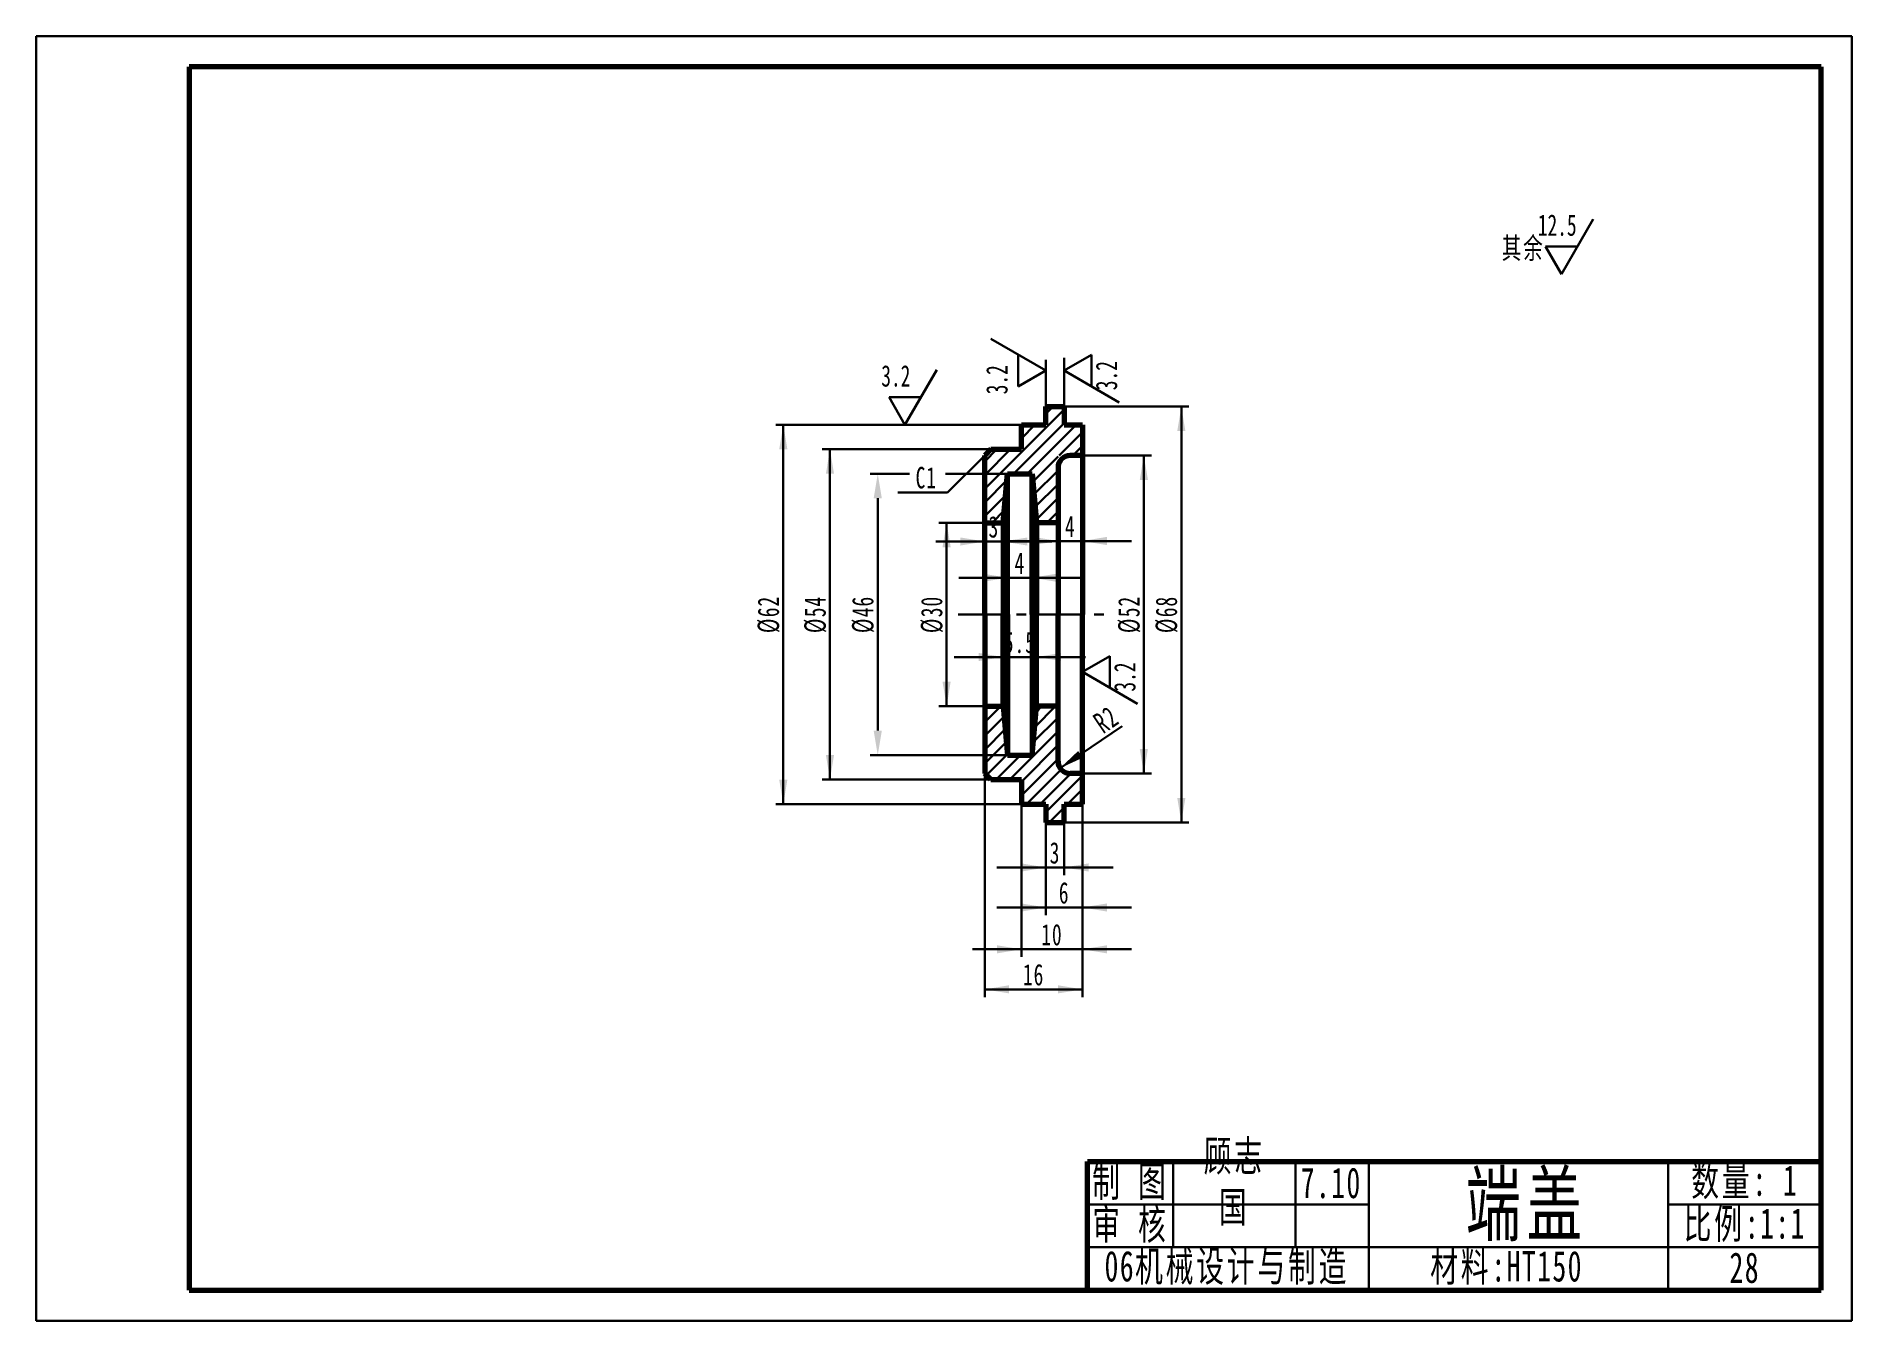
# Model space of a CAD drawing. Header units: millimetres. Extents: x -95 to 202, y 104 to 314.
import ezdxf

# ---------------------------------------------------------------- set-up
doc = ezdxf.new("R2010")
doc.units = ezdxf.units.MM
doc.header["$LTSCALE"] = 0.125
doc.linetypes.add('CENTERX2', pattern=[101.599999, 63.5, -12.7, 12.7, -12.7])
for name, color, linetype, lineweight in [('文字', 6, 'Continuous', 30), ('标注线', 3, 'Continuous', 30), ('点划线', 3, 'CENTERX2', 30), ('粗实线', 7, 'Continuous', 70), ('细实线', 2, 'Continuous', 30)]:
    doc.layers.add(name, color=color, linetype=linetype, lineweight=lineweight)
doc.styles.add('标准', font='', dxfattribs={"width": 0.667})
doc.styles.get('标准').set_extended_font_data('宋体')
doc.dimstyles.new('ISO-25', dxfattribs={"dimtxt": 3.5, "dimasz": 4, "dimexe": 1.25, "dimexo": 0, "dimtad": 1, "dimdsep": 46, "dimtxsty": '标准', "dimcen": 2.5, "dimdle": 8, "dimadec": 0, "dimazin": 0, "dimtfac": 1, "dimtmove": 0, "dimatfit": 3, "dimfxl": 1, "dimarcsym": 0})

# ---------------------------------------------------------------- blocks, each defined once
blk = doc.blocks.new('*X3')
at = {"layer": '标注线', "linetype": 'Continuous'}
for points in [[(54.1, 234.39), (54.76, 230.39), (53.43, 230.39)], [(54.1, 204.39), (54.76, 208.39), (53.43, 208.39)]]:
    blk.add_hatch(color=0, dxfattribs=at).paths.add_polyline_path(points, flags=0)
at = {"layer": '标注线', "color": 0, "linetype": 'Continuous'}
for p, q in [((60.33, 234.39), (52.85, 234.39)), ((54.1, 234.39), (54.1, 204.39)), ((60.33, 204.39), (52.85, 204.39))]:
    blk.add_line(p, q, dxfattribs=at)
at = {"layer": '标注线', "color": 0, "insert": (51.72, 219.39), "char_height": 3.5, "width": 10.0799, "attachment_point": 5, "rotation": 90, "line_spacing_factor": 1.15057, "style": '标准'}
blk.add_mtext('\\T1.1;%%C30', dxfattribs=at)
blk = doc.blocks.new('*X4')
at = {"layer": '标注线', "linetype": 'Continuous'}
for points in [[(35.01, 246.39), (35.68, 242.39), (34.35, 242.39)], [(35.01, 192.39), (35.68, 196.39), (34.35, 196.39)]]:
    blk.add_hatch(color=0, dxfattribs=at).paths.add_polyline_path(points, flags=0)
at = {"layer": '标注线', "color": 0, "linetype": 'Continuous'}
for p, q in [((66.33, 246.39), (33.76, 246.39)), ((35.01, 246.39), (35.01, 192.39)), ((66.33, 192.39), (33.76, 192.39))]:
    blk.add_line(p, q, dxfattribs=at)
at = {"layer": '标注线', "color": 0, "insert": (32.64, 219.39), "char_height": 3.5, "width": 10.1836, "attachment_point": 5, "rotation": 90, "line_spacing_factor": 1.15057, "style": '标准'}
blk.add_mtext('\\T1.1;%%C54', dxfattribs=at)
blk = doc.blocks.new('*X5')
at = {"layer": '标注线', "linetype": 'Continuous'}
for points in [[(27.38, 250.39), (26.71, 246.39), (28.05, 246.39)], [(27.38, 188.39), (26.71, 192.39), (28.05, 192.39)]]:
    blk.add_hatch(color=0, dxfattribs=at).paths.add_polyline_path(points, flags=0)
at = {"layer": '标注线', "color": 0, "linetype": 'Continuous'}
for p, q in [((66.33, 250.39), (26.13, 250.39)), ((27.38, 188.39), (27.38, 250.39)), ((66.33, 188.39), (26.13, 188.39))]:
    blk.add_line(p, q, dxfattribs=at)
at = {"layer": '标注线', "color": 0, "insert": (25.01, 219.39), "char_height": 3.5, "width": 10.002, "attachment_point": 5, "rotation": 90, "line_spacing_factor": 1.15057, "style": '标准'}
blk.add_mtext('\\T1.1;%%C62', dxfattribs=at)
blk = doc.blocks.new('*X6')
at = {"layer": '标注线', "linetype": 'Continuous'}
for points in [[(86.36, 245.39), (87.03, 241.39), (85.7, 241.39)], [(86.36, 193.39), (87.03, 197.39), (85.7, 197.39)]]:
    blk.add_hatch(color=0, dxfattribs=at).paths.add_polyline_path(points, flags=0)
at = {"layer": '标注线', "color": 0, "linetype": 'Continuous'}
for p, q in [((76.33, 245.39), (87.61, 245.39)), ((86.36, 245.39), (86.36, 193.39)), ((76.33, 193.39), (87.61, 193.39))]:
    blk.add_line(p, q, dxfattribs=at)
at = {"layer": '标注线', "color": 0, "insert": (83.99, 219.39), "char_height": 3.5, "width": 10.002, "attachment_point": 5, "rotation": 90, "line_spacing_factor": 1.15057, "style": '标准'}
blk.add_mtext('\\T1.1;%%C52', dxfattribs=at)
blk = doc.blocks.new('*X7')
at = {"layer": '标注线', "linetype": 'Continuous'}
for points in [[(92.5, 253.39), (91.83, 249.39), (93.16, 249.39)], [(92.5, 185.39), (91.83, 189.39), (93.16, 189.39)]]:
    blk.add_hatch(color=0, dxfattribs=at).paths.add_polyline_path(points, flags=0)
at = {"layer": '标注线', "color": 0, "linetype": 'Continuous'}
for p, q in [((73.33, 253.39), (93.75, 253.39)), ((92.5, 185.39), (92.5, 253.39)), ((73.33, 185.39), (93.75, 185.39))]:
    blk.add_line(p, q, dxfattribs=at)
at = {"layer": '标注线', "color": 0, "insert": (90.12, 219.39), "char_height": 3.5, "width": 10.028, "attachment_point": 5, "rotation": 90, "line_spacing_factor": 1.15057, "style": '标准'}
blk.add_mtext('\\T1.1;%%C68', dxfattribs=at)
blk = doc.blocks.new('*X8')
at = {"layer": '标注线', "linetype": 'Continuous'}
for points in [[(70.33, 178.02), (66.33, 178.69), (66.33, 177.35)], [(73.33, 178.02), (77.33, 178.69), (77.33, 177.35)]]:
    blk.add_hatch(color=0, dxfattribs=at).paths.add_polyline_path(points, flags=0)
at = {"layer": '标注线', "color": 0, "linetype": 'Continuous'}
for p, q in [((70.33, 185.39), (70.33, 176.77)), ((73.33, 185.39), (73.33, 176.77)), ((62.33, 178.02), (81.33, 178.02))]:
    blk.add_line(p, q, dxfattribs=at)
at = {"layer": '标注线', "color": 0, "insert": (71.83, 180.39), "char_height": 3.5, "width": 7, "attachment_point": 5, "line_spacing_factor": 1.15057, "style": '标准'}
blk.add_mtext('\\T1.1;3', dxfattribs=at)
blk = doc.blocks.new('*X9')
at = {"layer": '标注线', "linetype": 'Continuous'}
for points in [[(70.33, 171.48), (66.33, 172.14), (66.33, 170.81)], [(76.33, 171.48), (80.33, 172.14), (80.33, 170.81)]]:
    blk.add_hatch(color=0, dxfattribs=at).paths.add_polyline_path(points, flags=0)
at = {"layer": '标注线', "color": 0, "linetype": 'Continuous'}
for p, q in [((76.33, 188.39), (76.33, 170.23)), ((70.33, 185.39), (70.33, 170.23)), ((62.33, 171.48), (84.33, 171.48))]:
    blk.add_line(p, q, dxfattribs=at)
at = {"layer": '标注线', "color": 0, "insert": (73.33, 173.85), "char_height": 3.5, "width": 7, "attachment_point": 5, "line_spacing_factor": 1.15057, "style": '标准'}
blk.add_mtext('\\T1.1;6', dxfattribs=at)
blk = doc.blocks.new('*X10')
at = {"layer": '标注线', "linetype": 'Continuous'}
for points in [[(66.33, 164.64), (62.33, 165.3), (62.33, 163.97)], [(76.33, 164.64), (80.33, 165.3), (80.33, 163.97)]]:
    blk.add_hatch(color=0, dxfattribs=at).paths.add_polyline_path(points, flags=0)
at = {"layer": '标注线', "color": 0, "linetype": 'Continuous'}
for p, q in [((66.33, 188.39), (66.33, 163.39)), ((76.33, 188.39), (76.33, 163.39)), ((58.33, 164.64), (84.33, 164.64))]:
    blk.add_line(p, q, dxfattribs=at)
at = {"layer": '标注线', "color": 0, "insert": (71.33, 167.01), "char_height": 3.5, "width": 7, "attachment_point": 5, "line_spacing_factor": 1.15057, "style": '标准'}
blk.add_mtext('\\T1.1;10', dxfattribs=at)
blk = doc.blocks.new('*X11')
at = {"layer": '标注线', "linetype": 'Continuous'}
for points in [[(60.33, 158.09), (64.33, 158.76), (64.33, 157.43)], [(76.33, 158.09), (72.33, 158.76), (72.33, 157.43)]]:
    blk.add_hatch(color=0, dxfattribs=at).paths.add_polyline_path(points, flags=0)
at = {"layer": '标注线', "color": 0, "linetype": 'Continuous'}
for p, q in [((60.33, 193.39), (60.33, 156.84)), ((76.33, 193.39), (76.33, 156.84)), ((60.33, 158.09), (76.33, 158.09))]:
    blk.add_line(p, q, dxfattribs=at)
at = {"layer": '标注线', "color": 0, "insert": (68.33, 160.47), "char_height": 3.5, "width": 7, "attachment_point": 5, "line_spacing_factor": 1.15057, "style": '标准'}
blk.add_mtext('\\T1.1;16', dxfattribs=at)
blk = doc.blocks.new('*X12')
at = {"layer": '标注线', "linetype": 'Continuous'}
for points in [[(60.33, 231.32), (56.33, 231.98), (56.33, 230.65)], [(63.33, 231.32), (67.33, 231.98), (67.33, 230.65)]]:
    blk.add_hatch(color=0, dxfattribs=at).paths.add_polyline_path(points, flags=0)
at = {"layer": '标注线', "color": 0, "linetype": 'Continuous'}
for p, q in [((60.33, 234.39), (60.33, 230.07)), ((63.33, 234.39), (63.33, 230.07)), ((52.33, 231.32), (71.33, 231.32))]:
    blk.add_line(p, q, dxfattribs=at)
at = {"layer": '标注线', "color": 0, "insert": (61.83, 233.69), "char_height": 3.5, "width": 7, "attachment_point": 5, "line_spacing_factor": 1.15057, "style": '标准'}
blk.add_mtext('\\T1.1;3', dxfattribs=at)
blk = doc.blocks.new('*X13')
at = {"layer": '标注线', "linetype": 'Continuous'}
for points in [[(64.08, 225.39), (60.08, 226.06), (60.08, 224.73)], [(68.08, 225.39), (72.08, 226.06), (72.08, 224.73)]]:
    blk.add_hatch(color=0, dxfattribs=at).paths.add_polyline_path(points, flags=0)
at = {"layer": '标注线', "color": 0, "linetype": 'Continuous'}
blk.add_line((56.08, 225.39), (76.08, 225.39), dxfattribs=at)
at = {"layer": '标注线', "color": 0, "insert": (66.08, 227.77), "char_height": 3.5, "width": 7, "attachment_point": 5, "line_spacing_factor": 1.15057, "style": '标准'}
blk.add_mtext('\\T1.1;4', dxfattribs=at)
blk = doc.blocks.new('*X14')
at = {"layer": '标注线', "linetype": 'Continuous'}
for points in [[(63.33, 212.43), (59.33, 213.1), (59.33, 211.77)], [(68.83, 212.43), (72.83, 213.1), (72.83, 211.77)]]:
    blk.add_hatch(color=0, dxfattribs=at).paths.add_polyline_path(points, flags=0)
at = {"layer": '标注线', "color": 0, "linetype": 'Continuous'}
blk.add_line((55.33, 212.43), (76.83, 212.43), dxfattribs=at)
at = {"layer": '标注线', "color": 0, "insert": (66.08, 214.81), "char_height": 3.5, "width": 9.8205, "attachment_point": 5, "line_spacing_factor": 1.15057, "style": '标准'}
blk.add_mtext('\\T1.1;5.5', dxfattribs=at)
blk = doc.blocks.new('*X15')
at = {"layer": '标注线', "linetype": 'Continuous'}
blk.add_hatch(color=0, dxfattribs=at).paths.add_polyline_path([(72.67, 194.27), (75.61, 197.06), (76.36, 195.96)], flags=0)
at = {"layer": '标注线', "color": 0, "linetype": 'Continuous'}
blk.add_line((72.67, 194.27), (82.82, 201.13), dxfattribs=at)
at = {"layer": '标注线', "color": 0, "linetype": 'Continuous', "insert": (80.18, 202.21), "char_height": 3.5, "width": 7, "attachment_point": 5, "rotation": 34.0358, "line_spacing_factor": 1.15057, "style": '标准'}
blk.add_mtext('\\T1.1;R2', dxfattribs=at)
blk = doc.blocks.new('*X16')
at = {"layer": '标注线', "color": 0, "linetype": 'Continuous'}
for p, q in [((60.33, 245.39), (54.26, 239.32)), ((52.93, 239.32), (46.1, 239.32)), ((54.26, 239.32), (52.93, 239.32))]:
    blk.add_line(p, q, dxfattribs=at)
at = {"layer": '标注线', "color": 0}
blk.add_line((46.1, 239.32), (46.1, 239.32), dxfattribs=at)
blk = doc.blocks.new('*X17')
at = {"layer": '标注线', "linetype": 'Continuous'}
for points in [[(72.33, 231.4), (68.33, 232.07), (68.33, 230.73)], [(76.33, 231.4), (80.33, 232.07), (80.33, 230.73)]]:
    blk.add_hatch(color=0, dxfattribs=at).paths.add_polyline_path(points, flags=0)
at = {"layer": '标注线', "color": 0, "linetype": 'Continuous'}
for p, q in [((72.33, 231.32), (72.33, 232.65)), ((76.33, 231.32), (76.33, 232.65)), ((64.33, 231.4), (84.33, 231.4))]:
    blk.add_line(p, q, dxfattribs=at)
at = {"layer": '标注线', "color": 0, "insert": (74.33, 233.78), "char_height": 3.5, "width": 7, "attachment_point": 5, "line_spacing_factor": 1.15057, "style": '标准'}
blk.add_mtext('\\T1.1;4', dxfattribs=at)
blk = doc.blocks.new('_NONE')
blk = doc.blocks.new('新块4')
at = {"layer": '标注线'}
for p, q in [((0, 0), (-9, 5.2)), ((-4.5, 2.6), (-4.5, -2.6)), ((-4.5, -2.6), (0, 0))]:
    blk.add_line(p, q, dxfattribs=at)
at = {"layer": '标注线', "style": '标准', "width": 0.667}
blk.add_attdef('CCD', (-6.26, -3.88), '', height=3.5, rotation=90, dxfattribs=at)
blk = doc.blocks.new('新块3')
at = {"layer": '标注线'}
for p, q in [((0, 0), (5.2, 9)), ((2.6, 4.5), (-2.6, 4.5)), ((-2.6, 4.5), (0, 0))]:
    blk.add_line(p, q, dxfattribs=at)
at = {"layer": '标注线', "style": '标准', "width": 0.667}
blk.add_attdef('CCD', (-3.88, 6.26), '', height=3.5, dxfattribs=at)
blk = doc.blocks.new('新块2')
at = {"layer": '标注线'}
for p, q in [((4.5, 2.6), (0, 0)), ((0, 0), (9, -5.2)), ((4.5, -2.6), (4.5, 2.6))]:
    blk.add_line(p, q, dxfattribs=at)
at = {"layer": '标注线', "style": '标准', "width": 0.667}
blk.add_attdef('CCD', (8.67, -3.21), '', height=3.5, rotation=90, dxfattribs=at)

msp = doc.modelspace()

# ---------------------------------------------------------------- hatches: boundary and pattern name
at = {"layer": '标注线'}
for points in [[(42.162, 238.393), (43.496, 238.393), (42.829, 242.393)], [(42.162, 200.393), (43.496, 200.393), (42.829, 196.393)]]:
    msp.add_hatch(color=256, dxfattribs=at).paths.add_polyline_path(points, flags=0)

# ---------------------------------------------------------------- linework, layer by layer
for p, q in [((70.325, 253.393), (70.325, 260.999)), ((73.325, 253.393), (73.325, 261.356)), ((48.045, 242.393), (41.579, 242.393)), ((64.075, 242.393), (53.911, 242.393)), ((42.829, 238.393), (42.829, 200.393)), ((64.075, 196.393), (41.579, 196.393))]:
    msp.add_line(p, q, dxfattribs=at)
at = {"layer": '点划线'}
msp.add_line((55.986, 219.393), (80.739, 219.393), dxfattribs=at)
at = {"layer": '粗实线'}
for p, q in [((197.169, 308.919), (-69.831, 308.919)), ((-69.831, 308.919), (-69.831, 108.919)), ((197.169, 108.919), (197.169, 308.919)), ((70.325, 250.393), (70.325, 253.393)), ((70.325, 253.393), (73.325, 253.393)), ((73.325, 253.393), (73.325, 250.393)), ((66.325, 246.393), (66.325, 250.393)), ((66.325, 250.393), (70.325, 250.393)), ((73.325, 250.393), (76.325, 250.393)), ((76.325, 250.393), (76.325, 219.393)), ((61.325, 246.393), (60.325, 245.393)), ((60.325, 219.393), (60.325, 245.393)), ((61.325, 246.393), (66.325, 246.393)), ((76.325, 245.393), (74.325, 245.393)), ((63.325, 234.393), (64.075, 242.393)), ((64.075, 219.393), (64.075, 242.393)), ((64.075, 242.393), (68.075, 242.393)), ((68.075, 219.393), (68.075, 242.393)), ((68.075, 242.393), (68.825, 234.393)), ((72.325, 243.393), (72.325, 219.393)), ((60.325, 234.393), (63.325, 234.393)), ((63.325, 234.393), (63.325, 219.393)), ((68.825, 234.393), (68.825, 219.393)), ((72.325, 234.393), (68.825, 234.393)), ((60.325, 219.393), (60.325, 193.393)), ((63.325, 204.393), (63.325, 219.393)), ((64.075, 219.393), (64.075, 196.393)), ((68.075, 219.393), (68.075, 196.393)), ((68.825, 204.393), (68.825, 219.393)), ((72.325, 195.393), (72.325, 219.393)), ((76.325, 188.393), (76.325, 219.393)), ((60.325, 204.393), (63.325, 204.393)), ((63.325, 204.393), (64.075, 196.393)), ((68.075, 196.393), (68.825, 204.393)), ((72.325, 204.393), (68.825, 204.393)), ((64.075, 196.393), (68.075, 196.393)), ((61.325, 192.393), (60.325, 193.393)), ((76.325, 193.393), (74.325, 193.393)), ((61.325, 192.393), (66.325, 192.393)), ((66.325, 192.393), (66.325, 188.393)), ((66.325, 188.393), (70.325, 188.393)), ((70.325, 188.393), (70.325, 185.393)), ((73.325, 188.393), (76.325, 188.393)), ((73.325, 185.393), (73.325, 188.393)), ((70.325, 185.393), (73.325, 185.393)), ((77.169, 129.919), (197.169, 129.919)), ((77.169, 108.919), (77.169, 129.919)), ((172.169, 129.919), (197.169, 129.919)), ((172.169, 129.919), (172.169, 129.919)), ((-69.831, 108.919), (197.169, 108.919))]:
    msp.add_line(p, q, dxfattribs=at)
for centre, start, end in [((74.325, 243.393), 90, 180), ((74.325, 195.393), 180, 270)]:
    msp.add_arc(centre, 2, start, end, dxfattribs=at)
at = {"layer": '细实线'}
for p, q in [((202.169, 313.919), (-94.831, 313.919)), ((-94.831, 313.919), (-94.831, 103.919)), ((202.169, 103.919), (202.169, 313.919)), ((60.325, 239.93), (73.325, 252.93)), ((70.325, 252.175), (71.542, 253.393)), ((65.032, 242.393), (73.325, 250.685)), ((66.325, 248.175), (68.542, 250.393)), ((67.278, 242.393), (75.278, 250.393)), ((72.523, 245.393), (76.325, 249.195)), ((74.768, 245.393), (76.325, 246.95)), ((60.325, 244.42), (62.297, 246.393)), ((60.325, 242.175), (64.542, 246.393)), ((68.199, 241.069), (72.325, 245.195)), ((60.325, 237.685), (63.976, 241.336)), ((68.392, 239.016), (72.325, 242.95)), ((68.584, 236.964), (72.325, 240.705)), ((60.325, 235.44), (63.744, 238.859)), ((68.776, 234.911), (72.325, 238.46)), ((61.523, 234.393), (63.512, 236.382)), ((70.503, 234.393), (72.325, 236.215)), ((60.325, 204.009), (60.708, 204.393)), ((60.325, 201.764), (62.953, 204.393)), ((60.325, 199.519), (63.486, 202.68)), ((68.271, 198.485), (72.325, 202.539)), ((68.504, 200.962), (71.934, 204.393)), ((68.736, 203.44), (69.689, 204.393)), ((60.325, 197.274), (63.678, 200.627)), ((64.424, 192.393), (72.325, 200.294)), ((60.325, 195.029), (63.871, 198.574)), ((60.629, 193.088), (64.063, 196.522)), ((62.179, 192.393), (66.179, 196.393)), ((66.325, 192.049), (72.325, 198.049)), ((66.325, 189.804), (72.325, 195.804)), ((67.159, 188.393), (72.83, 194.064)), ((69.404, 188.393), (74.404, 193.393)), ((70.325, 187.068), (76.325, 193.068)), ((73.894, 188.393), (76.325, 190.823)), ((70.894, 185.393), (73.325, 187.823)), ((76.139, 188.393), (76.325, 188.578)), ((73.139, 185.393), (73.325, 185.578)), ((91.169, 129.919), (91.169, 115.919)), ((111.169, 129.919), (111.169, 115.919)), ((123.169, 129.919), (123.169, 108.919)), ((172.169, 129.919), (172.169, 108.919)), ((77.169, 122.919), (123.169, 122.919)), ((172.169, 122.919), (197.169, 122.919)), ((197.169, 115.919), (77.169, 115.919)), ((-94.831, 103.919), (202.169, 103.919))]:
    msp.add_line(p, q, dxfattribs=at)

# ---------------------------------------------------------------- block references
at = {"layer": '标注线'}
for name, p, values in [('新块3', (154.696, 275.044), {'CCD': '12.5'}), ('新块4', (70.325, 259.268), {'CCD': '3.2'}), ('新块2', (73.325, 259.268), {'CCD': '3.2'}), ('新块3', (47.286, 250.393), {'CCD': '3.2'}), ('新块2', (76.325, 209.987), {'CCD': '3.2'})]:
    msp.add_blockref(name, p, dxfattribs=at).add_auto_attribs(values)
msp.add_blockref('*X16', (0, 0), dxfattribs=at)

# ---------------------------------------------------------------- texts
at = {"layer": '文字', "attachment_point": 5, "style": '标准'}
for s, insert, char_height, width in [('\\T1.1;顾志国', (101.15, 126.419), 5, 14.03664), ('\\T1.1;制 图', (84.169, 126.419), 5, 14), ('\\T1.1;7.10', (117.011, 126.419), 5, 14), ('\\T1.1;端盖', (148.992, 122.464), 10, 42.85714), ('\\T1.1;数量: 1', (184.669, 126.555), 5, 25), ('\\T1.1;审 核', (84.169, 119.419), 5, 14), ('\\T1.1;比例:1:1', (184.669, 119.555), 5, 25), ('\\T1.1;06机械设计与制造', (99.943, 112.555), 5, 47.01659), ('\\T1.1;材料:HT150', (145.702, 112.555), 5, 25), ('\\T1.1;28', (184.669, 112.555), 5, 25)]:
    msp.add_mtext(s, dxfattribs=dict(at, insert=insert, char_height=char_height, width=width))
at = {"layer": '标注线', "char_height": 3.5, "style": '标准'}
for s, insert, width, attachment_point in [('\\T1.1;其余', (144.925, 281.054), 15, 1), ('\\T1.1;C1', (49.027, 239.95), 14.5, 7)]:
    msp.add_mtext(s, dxfattribs=dict(at, insert=insert, width=width, attachment_point=attachment_point))
at = {"layer": '标注线', "insert": (40.454, 219.393), "char_height": 3.5, "width": 26.5, "attachment_point": 5, "rotation": 90, "style": '标准'}
msp.add_mtext('\\T1.1;%%C46', dxfattribs=at)

# ---------------------------------------------------------------- dimensions: what is measured, and where the dimension line sits
at = {"layer": '标注线'}
for base, p1, p2, text, picture, middle in [((92.498, 253.393), (73.325, 185.393), (73.325, 253.393), '%%C68', '*X7', (92.498, 219.393)), ((86.362, 193.393), (76.325, 245.393), (76.325, 193.393), '%%C52', '*X6', (86.362, 219.393))]:
    dim = msp.add_linear_dim(base=base, p1=p1, p2=p2, angle=90, text=text, dimstyle='ISO-25', override={"dimsah": 1, "dimtolj": 1}, dxfattribs=at)
    dim.commit()
    dim.dimension.update_dxf_attribs({"geometry": picture, "text_midpoint": middle, "dimtype": 160})
for base, p1, p2, text, picture, middle in [((27.38, 250.393), (66.325, 188.393), (66.325, 250.393), '%%C62', '*X5', (27.38, 219.393)), ((35.014, 192.393), (66.325, 246.393), (66.325, 192.393), '%%C54', '*X4', (35.014, 219.393)), ((54.097, 204.393), (60.325, 234.393), (60.325, 204.393), '%%C30', '*X3', (54.097, 219.393))]:
    dim = msp.add_linear_dim(base=base, p1=p1, p2=p2, angle=90, text=text, dimstyle='ISO-25', override={"dimsah": 1, "dimtolj": 1}, dxfattribs=at)
    dim.commit()
    dim.dimension.update_dxf_attribs({"geometry": picture, "text_midpoint": middle})
for base, p1, p2, override, picture, middle in [((63.325, 231.317), (60.325, 234.393), (63.325, 234.393), {"dimsah": 1, "dimtolj": 1, "dimtzin": 8}, '*X12', (61.825, 231.317)), ((76.325, 231.401), (72.325, 231.317), (76.325, 231.317), {"dimsah": 1, "dimldrblk": 'NONE', "dimtolj": 1, "dimtzin": 8}, '*X17', (74.325, 231.401)), ((68.075, 225.394), (64.075, 225.394), (68.075, 225.394), {"dimsah": 1, "dimtolj": 1, "dimtzin": 8}, '*X13', (66.075, 225.394)), ((68.825, 212.434), (63.325, 212.434), (68.825, 212.434), {"dimsah": 1, "dimtolj": 1, "dimtzin": 8}, '*X14', (66.075, 212.434)), ((73.325, 178.019), (70.325, 185.393), (73.325, 185.393), {"dimsah": 1, "dimtolj": 1, "dimtzin": 8}, '*X8', (71.825, 178.019))]:
    dim = msp.add_linear_dim(base=base, p1=p1, p2=p2, dimstyle='ISO-25', override=override, dxfattribs=at)
    dim.commit()
    dim.dimension.update_dxf_attribs({"geometry": picture, "text_midpoint": middle, "dimtype": 160})
dim = msp.add_radius_dim(center=(74.325, 195.393), mpoint=(72.668, 194.273), dimstyle='ISO-25', override={"dimpost": 'R<>', "dimsah": 1, "dimtmove": 1, "dimtolj": 1, "dimtzin": 8}, dxfattribs=at)
dim.commit()
dim.dimension.update_dxf_attribs({"geometry": '*X15', "text_midpoint": (81.507, 200.243), "dimtype": 164})
for base, p1, p2, picture, middle in [((76.325, 158.092), (60.325, 193.393), (76.325, 193.393), '*X11', (68.325, 158.092)), ((76.325, 164.635), (66.325, 188.393), (76.325, 188.393), '*X10', (71.325, 164.635)), ((76.325, 171.476), (70.325, 185.393), (76.325, 188.393), '*X9', (73.325, 171.476))]:
    dim = msp.add_linear_dim(base=base, p1=p1, p2=p2, dimstyle='ISO-25', override={"dimsah": 1, "dimtolj": 1, "dimtzin": 8}, dxfattribs=at)
    dim.commit()
    dim.dimension.update_dxf_attribs({"geometry": picture, "text_midpoint": middle})

doc.saveas('drawing.dxf')
